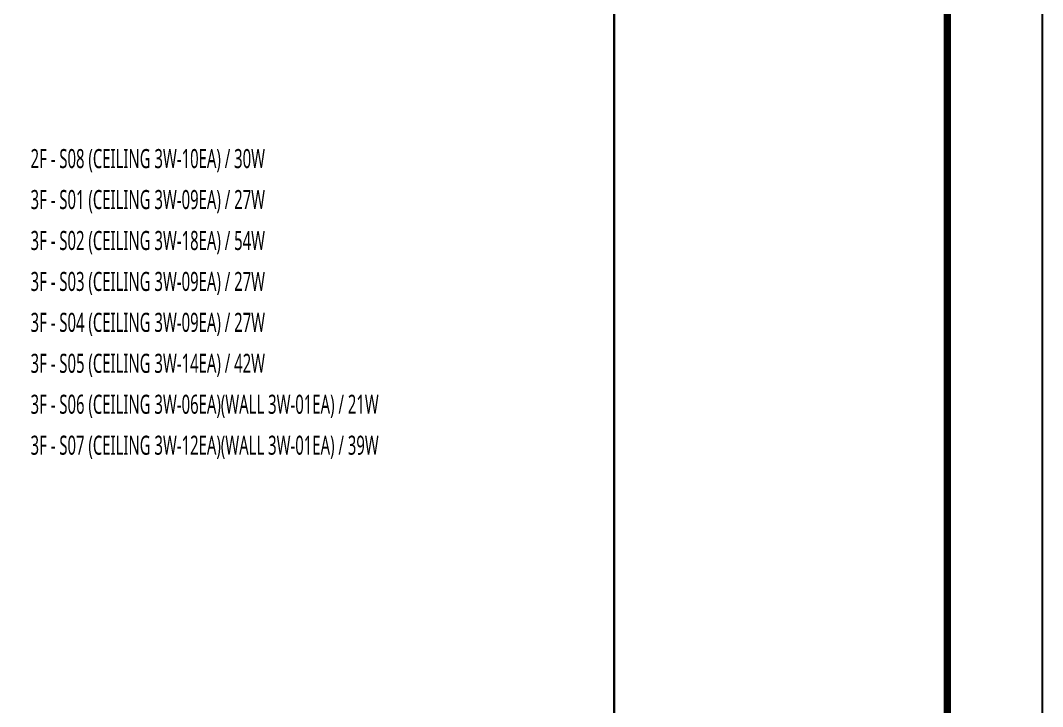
# Model space of a CAD drawing. Header units: millimetres. Extents: x 8410 to 16820, y 0 to 5940.
# Drawn here: x 14673 to 16820, y 3058 to 4499 of the extents above; entities that cross this region are included whole.
import ezdxf

# ---------------------------------------------------------------- set-up
doc = ezdxf.new("R2010")
doc.units = ezdxf.units.MM
doc.header["$LTSCALE"] = 500
doc.layers.add('001dmp-FORM', color=9, linetype='Continuous')
doc.layers.add('1', color=1, linetype='Continuous')
doc.styles.add('sukwoo', font='malgun.ttf')

# ---------------------------------------------------------------- blocks, each defined once
blk = doc.blocks.new('FORM_ELEC_SUKWOO$0$')
at = {"layer": '001dmp-FORM', "color": 30}
blk.add_lwpolyline([(161727, 114228), (0, 114228), (0, 0), (161727, 0)], close=True, dxfattribs=at)
at = {"layer": '001dmp-FORM', "const_width": 288}
blk.add_lwpolyline([(5769, 3846), (5769, 110382), (157881, 110382), (157881, 3846)], close=True, dxfattribs=at)
at = {"layer": '001dmp-FORM', "const_width": 96.2}
blk.add_lwpolyline([(144420, 3846), (144420, 110382)], dxfattribs=at)
blk = doc.blocks.new('FORM_ELEC_SUKWOO')
at = {"layer": '001dmp-FORM'}
blk.add_blockref('FORM_ELEC_SUKWOO$0$', (12, -1), dxfattribs=at)

msp = doc.modelspace()

# ---------------------------------------------------------------- block references
at = {"color": 4, "xscale": 0.0520010724504119, "yscale": 0.0520010724504119, "zscale": 0.0520010724504119}
msp.add_blockref('FORM_ELEC_SUKWOO', (8409.4, 0.1), dxfattribs=at)

# ---------------------------------------------------------------- texts
at = {"layer": '1', "style": 'sukwoo', "width": 0.6}
for s, p in [('2F - S08 (CEILING 3W-10EA) / 30W', (14694.2, 4189.1)), ('3F - S01 (CEILING 3W-09EA) / 27W', (14694.2, 4103.1)), ('3F - S02 (CEILING 3W-18EA) / 54W', (14694.2, 4017.1)), ('3F - S03 (CEILING 3W-09EA) / 27W', (14694.2, 3931.1)), ('3F - S04 (CEILING 3W-09EA) / 27W', (14694.2, 3845.2)), ('3F - S05 (CEILING 3W-14EA) / 42W', (14694.2, 3759.2)), ('3F - S06 (CEILING 3W-06EA)(WALL 3W-01EA) / 21W', (14694.2, 3673.2)), ('3F - S07 (CEILING 3W-12EA)(WALL 3W-01EA) / 39W', (14694.2, 3587.2))]:
    msp.add_text(s, height=40, dxfattribs=at).set_placement(p)

doc.saveas('drawing.dxf')
